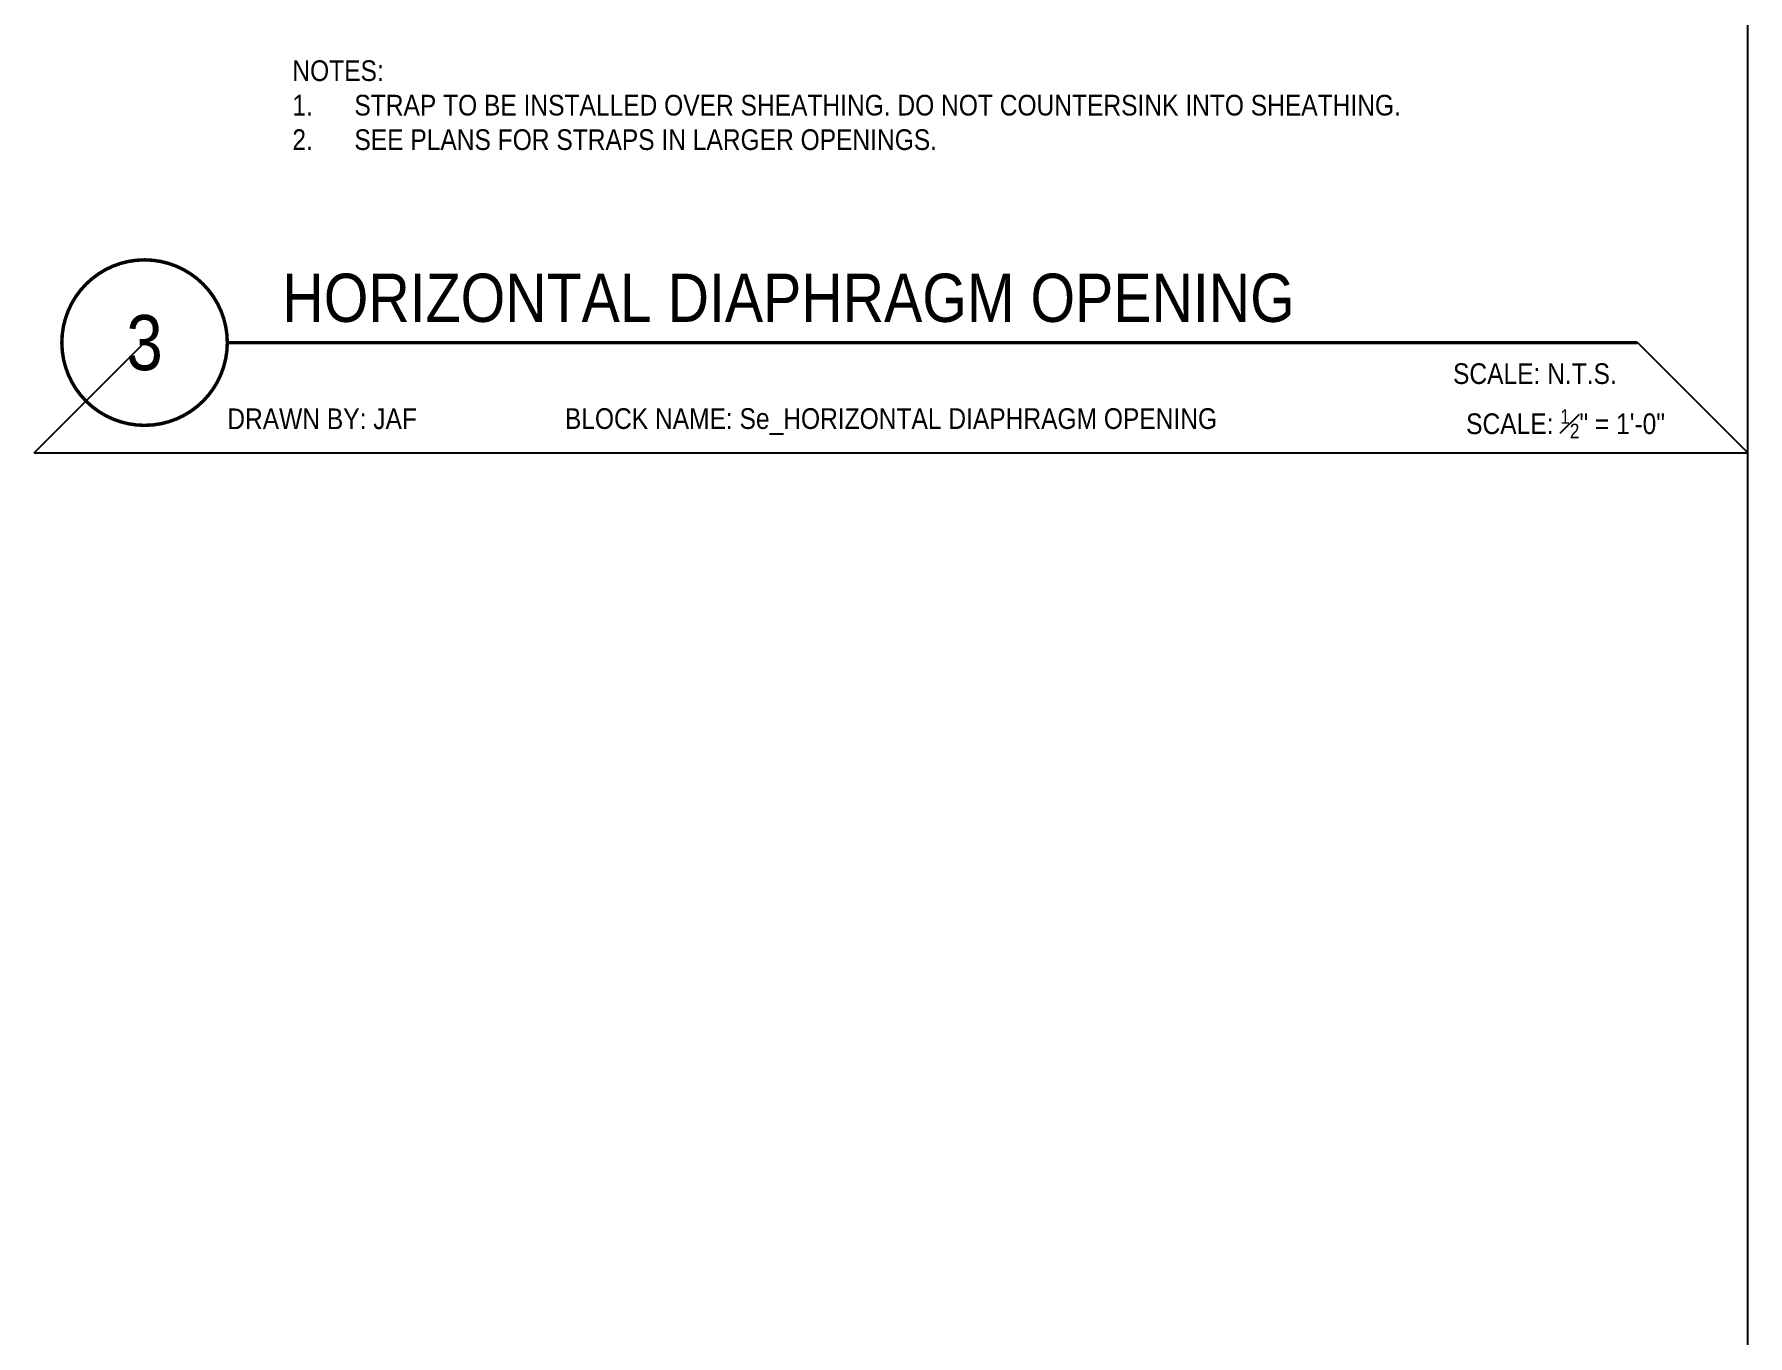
# Model space of a CAD drawing. Header units: inches. Extents: x -16404 to 14624, y -1591 to 16152.
# Drawn here: x 3333.1 to 3519.5, y 8672 to 8813.5 of the extents above; entities that cross this region are included whole.
import ezdxf
from ezdxf.enums import TextEntityAlignment as Align

# ---------------------------------------------------------------- set-up
doc = ezdxf.new("R2010")
doc.units = ezdxf.units.IN
doc.header["$LTSCALE"] = 24
doc.header["$MEASUREMENT"] = 0
doc.linetypes.add('DASHED2', pattern=[0.375, 0.25, -0.125])
doc.layers.get('0').update_dxf_attribs({"linetype": 'CONTINUOUS'})
doc.layers.add('DESIGNER COMMENTS', color=221, linetype='CONTINUOUS', plot=False)
doc.layers.add('S-ANNO-GRID-NONPLOT', color=251, linetype='CONTINUOUS', plot=False)
doc.layers.add('S-ANNO-NOTE', color=4, linetype='CONTINUOUS')
doc.layers.add('S-TYP DETAIL BLOCKS', color=1, linetype='CONTINUOUS')
doc.styles.add('Arial', font='arial.ttf', dxfattribs={"width": 0.85})

# ---------------------------------------------------------------- blocks, each defined once
blk = doc.blocks.new('Se_24x36_DETAILS_GRID')
for p, q in [((31.06969962508379, 15.33333333333339), (31.06969962508379, 23.00000000000007)), ((23.3022747188129, 15.33333333333344), (23.80227471883495, 15.8333333333556)), ((23.30227471881284, 15.33333333333338), (31.06969962508379, 15.33333333333338)), ((31.06969962508379, 7.66666666666672), (31.06969962508379, 15.33333333333339))]:
    blk.add_line(p, q)
at = {"linetype": 'DASHED2', "ltscale": 0.5}
blk.add_line((31.06969962508379, 15.33333333333338), (30.56969962506174, 15.83333333335554), dxfattribs=at)
blk = doc.blocks.new('*U335')
at = {"const_width": 0.1875}
for points in [[(-4.5, 1.2e-15, -1), (4.5, 0, 3.732050807568882)], [(-4.5, 0, 1), (4.5, 0, -3.732050807568882)]]:
    blk.add_lwpolyline(points, format="xyb", dxfattribs=at)
blk.add_lwpolyline([(4.5, 0), (81.20909887472403, 0)], dxfattribs=at)
blk.add_circle((0, 0), 4.5)
at = {"style": 'Arial', "width": 0.85}
for tag, p in [('DWG_TITLE_1', (7.5, 6.1875)), ('DWG_TITLE_2', (7.5, 2.4375))]:
    blk.add_attdef(tag, text='', height=2.625, dxfattribs=at).set_placement(p, align=Align.MIDDLE_LEFT)
blk.add_attdef('#', text='', height=3, dxfattribs=at).set_placement((0, 0), align=Align.MIDDLE_CENTER)
blk.add_attdef('SCALE', text='', height=1.125, dxfattribs=at).set_placement((80.08409887472403, -1.125), align=Align.TOP_RIGHT)
blk = doc.blocks.new('Se_HORIZONTAL DIAPHRAGM OPENING')
at = {"layer": 'DESIGNER COMMENTS', "char_height": 2.25, "style": 'Arial'}
for s, insert, width, attachment_point in [('\\A1;DRAWN BY: JAF', (8.999677541291021, -7.16202902598252), 29.7087676248, 1), ('\\A1;SCALE: {\\H0.7x;\\S1#2;}" = 1\'-0"', (165.418197749972, -7.250000000534783), 39.37489999647985, 3)]:
    blk.add_mtext(s, dxfattribs=dict(at, insert=insert, width=width, attachment_point=attachment_point))
at = {"layer": 'S-ANNO-NOTE', "insert": (16.0795281697483, 20.91813543573517), "char_height": 2.25, "width": 137.8788786991708, "attachment_point": 7, "style": 'Arial'}
blk.add_mtext('NOTES:\\P\\pi-6.75,l6.75,t6.75;{\\C4;1.^ISTRAP TO BE INSTALLED OVER SHEATHING. DO NOT COUNTERSINK INTO SHEATHING.\\P2.^ISEE PLANS FOR STRAPS IN LARGER OPENINGS.}', dxfattribs=at)

msp = doc.modelspace()

# ---------------------------------------------------------------- linework, layer by layer
at = {"layer": 'S-ANNO-GRID-NONPLOT'}
msp.add_line((3519.530475630434, 1.762145984685048e-12), (3519.530475630436, 8952.000000000002), dxfattribs=at)

# ---------------------------------------------------------------- block references
at = {"layer": 'S-ANNO-GRID-NONPLOT', "xscale": 24, "yscale": 24, "zscale": 24}
msp.add_blockref('Se_24x36_DETAILS_GRID', (2773.857684628425, 8400), dxfattribs=at)
at = {"layer": 'S-ANNO-NOTE', "xscale": 2, "yscale": 2, "zscale": 2}
msp.add_blockref('*U335', (3345.112277880464, 8780.000000000535), dxfattribs=at).add_auto_attribs({'#': '3', 'DWG_TITLE_2': 'HORIZONTAL DIAPHRAGM OPENING', 'SCALE': 'SCALE: N.T.S.'})

# ---------------------------------------------------------------- texts
at = {"layer": 'DESIGNER COMMENTS', "insert": (3426.321376755186, 8771.410714285714), "char_height": 2.25, "attachment_point": 5, "style": 'Arial'}
msp.add_mtext('\\A1;BLOCK NAME: Se_HORIZONTAL DIAPHRAGM OPENING', dxfattribs=at)

# ---------------------------------------------------------------- next in the draw order: block references
at = {"layer": 'S-TYP DETAIL BLOCKS'}
msp.add_blockref('Se_HORIZONTAL DIAPHRAGM OPENING', (3345.112277880464, 8780.000000000535), dxfattribs=at)

doc.saveas('drawing.dxf')
